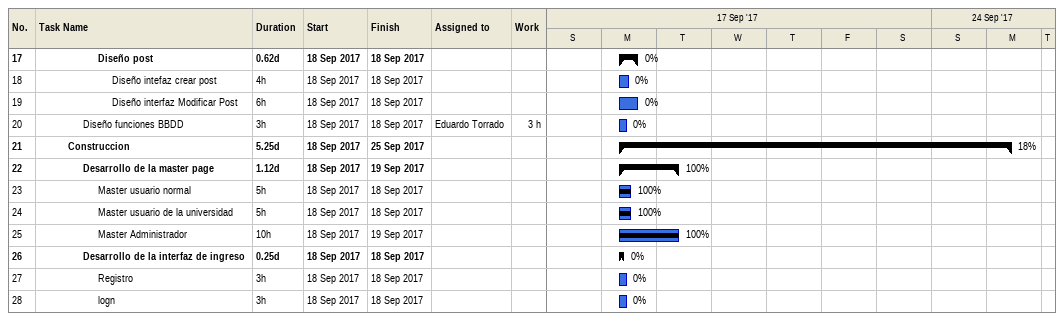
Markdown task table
| ID | Level | Task | Duration | Start | Finish | Resources | % complete | Work (h) |
|---|---|---|---|---|---|---|---|---|
| 17 | 5 | **Diseño post** | 0.62d | 2017-09-18 | 2017-09-18 |  | 0 |  |
| 18 | 6 | Diseño intefaz crear post | 4h | 2017-09-18 | 2017-09-18 |  | 0 |  |
| 19 | 6 | Diseño interfaz Modificar Post | 6h | 2017-09-18 | 2017-09-18 |  | 0 |  |
| 20 | 4 | Diseño funciones BBDD | 3h | 2017-09-18 | 2017-09-18 | Eduardo Torrado | 0 | 3 |
| 21 | 3 | **Construccion** | 5.25d | 2017-09-18 | 2017-09-25 |  | 18 |  |
| 22 | 4 | **Desarrollo de la master page** | 1.12d | 2017-09-18 | 2017-09-19 |  | 100 |  |
| 23 | 5 | Master usuario normal | 5h | 2017-09-18 | 2017-09-18 |  | 100 |  |
| 24 | 5 | Master usuario de la universidad | 5h | 2017-09-18 | 2017-09-18 |  | 100 |  |
| 25 | 5 | Master Administrador | 10h | 2017-09-18 | 2017-09-19 |  | 100 |  |
| 26 | 4 | **Desarrollo de la interfaz de ingreso** | 0.25d | 2017-09-18 | 2017-09-18 |  | 0 |  |
| 27 | 5 | Registro | 3h | 2017-09-18 | 2017-09-18 |  | 0 |  |
| 28 | 5 | logn | 3h | 2017-09-18 | 2017-09-18 |  | 0 |  |
